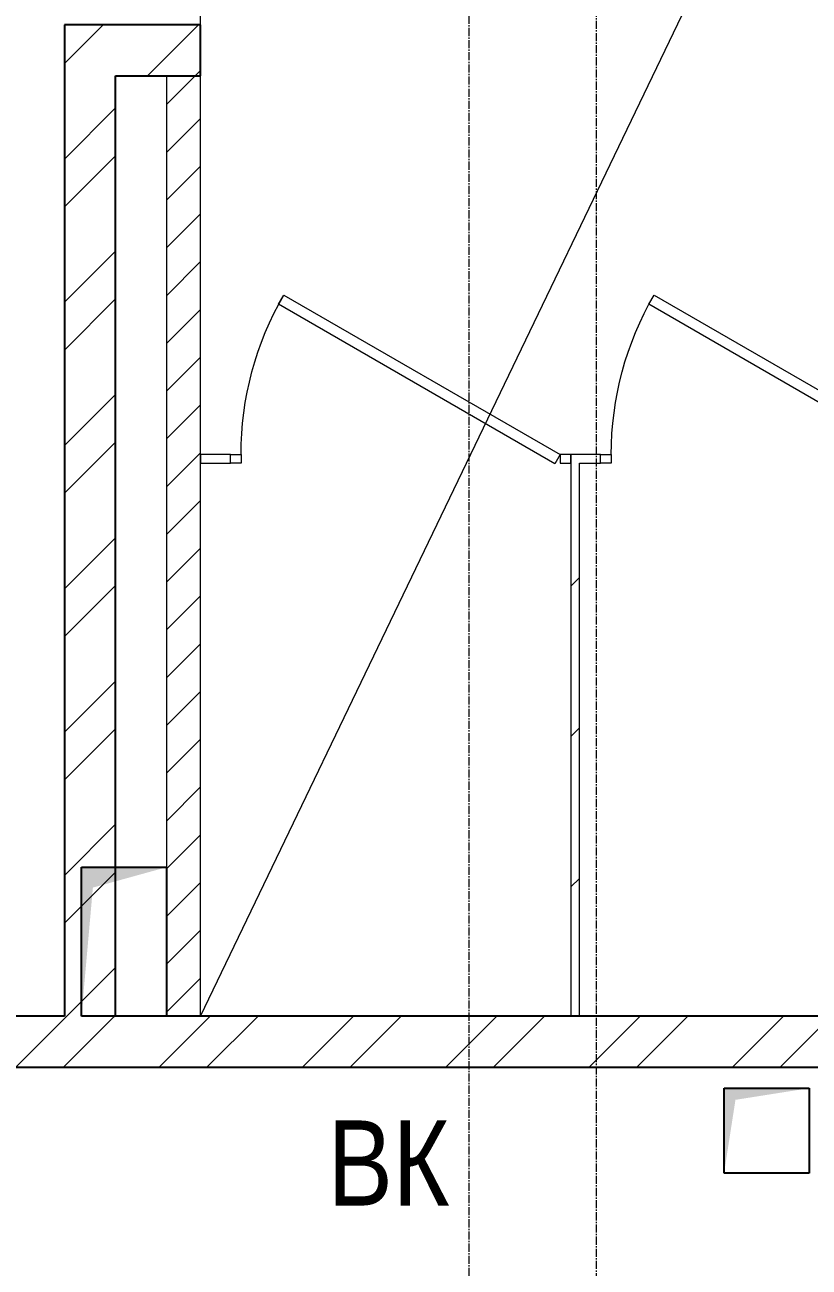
# Model space of a CAD drawing. Header units: millimetres. Extents: x -7155 to 483283, y -227682 to 148426.
# Drawn here: x 16957 to 18800, y 55530 to 58450 of the extents above; entities that cross this region are included whole.
import ezdxf

# ---------------------------------------------------------------- set-up
doc = ezdxf.new("R2010")
doc.units = ezdxf.units.MM
doc.linetypes.add('CENTER2', pattern=[28.575, 19.05, -3.175, 3.175, -3.175])
doc.layers.add('АР_Оси_РД_100', color=7, linetype='Continuous', lineweight=0, true_color=0x525252)
doc.layers.add('РД_Оси_100', color=7, linetype='Continuous', lineweight=0, true_color=0x525252)
for name, color, linetype, lineweight in [('АР_Стены ГКЛ', 1, 'Continuous', 15), ('АР_Стены кирпич', 32, 'Continuous', 25), ('АР_Стены ПЕНОблок', 52, 'Continuous', 20), ('АР_Штриховка', 8, 'Continuous', 0), ('ВК_Шахты', 5, 'Continuous', 9), ('Двери кабины', 252, 'Continuous', 0), ('РД_Разуклонка к трапам', 124, 'Continuous', 0)]:
    doc.layers.add(name, color=color, linetype=linetype, lineweight=lineweight)
doc.styles.add('style1', font='ARIALN.TTF')

# ---------------------------------------------------------------- blocks, each defined once
blk = doc.blocks.new('СОШ_2200_АР_ОСИ_М100_28.05.24')
at = {"layer": 'АР_Оси_РД_100', "linetype": 'CENTER2'}
for points in [[(17850, 139938.679), (18000, 139538.679), (18000, -6194.092)], [(18300, -6196.31), (18300, 139538.679), (18450, 139938.679)]]:
    blk.add_lwpolyline(points, dxfattribs=at)

msp = doc.modelspace()

# ---------------------------------------------------------------- hatches: boundary and pattern name
at = {"layer": 'АР_Штриховка', "linetype": 'Continuous', "lineweight": 0, "true_color": 0x000000}
h = msp.add_hatch(dxfattribs=at)
h.set_pattern_fill('ANSI32', color=18, scale=25, style=0)
h.paths.add_polyline_path([(17050, 58450), (17170, 58330), (17370, 58330), (17370, 58450)], flags=0)
h = msp.add_hatch(dxfattribs=at)
h.set_pattern_fill('ANSI32', color=18, scale=25, angle=1.3e-14, style=0)
h.paths.add_polyline_path([(17050, 56120), (17130, 56090), (17170, 56120), (17170, 58330), (17050, 58450)], flags=0)
at = {"layer": 'АР_Штриховка', "linetype": 'Continuous', "lineweight": 0, "ltscale": 0.5, "true_color": 0x000000}
h = msp.add_hatch(dxfattribs=at)
h.set_pattern_fill('ANSI31', color=18, scale=25, angle=1.3e-14, style=0)
h.paths.add_polyline_path([(17290, 56120), (17370, 56120), (17370, 57440), (17290, 57440)], flags=0)
h.paths.add_polyline_path([(17290, 57440), (17370, 57440), (17370, 58330), (17290, 58330)], flags=0)
at = {"layer": 'АР_Штриховка', "linetype": 'Continuous', "lineweight": 0, "true_color": 0x000000}
h = msp.add_hatch(dxfattribs=at)
h.set_pattern_fill('_U', color=18, scale=250, angle=45, style=0, pattern_type=0)
h.set_pattern_definition([(45, (7e-12, -3e-11), (-176.7767, 176.7767), [])])
h.paths.add_polyline_path([(18240, 56120), (18260, 56120), (18260, 57420), (18240, 57440)], flags=0)
h = msp.add_hatch(dxfattribs=at)
h.set_pattern_fill('ANSI32', color=18, scale=25, style=0)
h.paths.add_polyline_path([(15490, 56120), (15460, 56040), (15490, 56000), (17170, 56000), (17130, 56090), (17050, 56120)], flags=0)
h.paths.add_polyline_path([(17170, 56120), (17130, 56090), (17170, 56000), (20000, 56000), (20000, 56120)], flags=0)

# ---------------------------------------------------------------- linework, layer by layer
at = {"color": 18, "linetype": 'Continuous', "true_color": 0x000000}
for p, q in [((17090, 56120, -133.9), (17090, 56470, -133.9)), ((17090, 56470, -133.9), (17290, 56470, -133.9)), ((17290, 56470, -133.9), (17290, 56120, -133.9)), ((17290, 56120, -133.9), (17090, 56120, -133.9)), ((18600, 55750.6), (18600, 55950.6)), ((18600, 55950.6), (18800, 55950.6)), ((18800, 55950.6), (18800, 55750.6)), ((18800, 55750.6), (18600, 55750.6))]:
    msp.add_line(p, q, dxfattribs=at)
for points in [[(17090, 56120, -133.9), (17090, 56470, -133.9), (17116.9, 56422.2, -133.9), (17290, 56470, -133.9)], [(18600, 55750.6), (18600, 55950.6), (18626.9, 55923.3), (18800, 55950.6)]]:
    msp.add_solid(points, dxfattribs=at)
at = {"layer": 'АР_Стены ГКЛ', "color": 18, "linetype": 'Continuous', "lineweight": 15, "true_color": 0x000000}
for p, q in [((17440, 57440), (17370, 57440)), ((17370, 57440), (17370, 57420)), ((17440, 57420), (17440, 57440)), ((18240, 57440), (18240, 56120)), ((18310, 57440), (18240, 57440)), ((18310, 57420), (18310, 57440)), ((17370, 57420), (17440, 57420)), ((18260, 56120), (18260, 57420)), ((18260, 57420), (18310, 57420)), ((18240, 56120), (18260, 56120))]:
    msp.add_line(p, q, dxfattribs=at)
at = {"layer": 'АР_Стены кирпич', "color": 18, "linetype": 'Continuous', "lineweight": 25, "true_color": 0x000000}
for p, q in [((17370, 58450), (17050, 58450)), ((17050, 58450), (17050, 56120)), ((17370, 58330), (17370, 58450)), ((17170, 58330), (17370, 58330)), ((17170, 56120), (17170, 58330)), ((17050, 56120), (15490, 56120)), ((20000, 56120), (17170, 56120)), ((15490, 56000), (17170, 56000)), ((17170, 56000), (20000, 56000))]:
    msp.add_line(p, q, dxfattribs=at)
at = {"layer": 'АР_Стены ПЕНОблок', "color": 18, "linetype": 'Continuous', "lineweight": 20, "true_color": 0x000000}
for p, q in [((17370, 58330), (17290, 58330)), ((17290, 58330), (17290, 57440)), ((17370, 57440), (17370, 58330)), ((17290, 57440), (17290, 56120)), ((17370, 56120), (17370, 57440)), ((17290, 56120), (17370, 56120))]:
    msp.add_line(p, q, dxfattribs=at)
at = {"layer": 'Двери кабины', "color": 18, "linetype": 'Continuous', "lineweight": 0, "true_color": 0x000000}
for points in [[(18215, 57440), (18202.5, 57418.3), (17553, 57793.3), (17565.5, 57815)], [(19085, 57440), (19072.5, 57418.3), (18423, 57793.3), (18435.5, 57815)], [(17465, 57420), (17440, 57420), (17440, 57440), (17465, 57440)], [(18215, 57420), (18240, 57420), (18240, 57440), (18215, 57440)], [(18335, 57420), (18310, 57420), (18310, 57440), (18335, 57440)]]:
    msp.add_lwpolyline(points, close=True, dxfattribs=at)
at = {"layer": 'Двери кабины', "color": 18, "linetype": 'Continuous', "lineweight": 0, "true_color": 0x000000, "extrusion": (0, 0, -1)}
for centre in [(-18215, 57440), (-19085, 57440)]:
    msp.add_arc(centre, 750, 0, 30, dxfattribs=at)
at = {"layer": 'РД_Разуклонка к трапам', "color": 18, "ltscale": 2, "true_color": 0x000000}
for p, q in [((17370, 58450), (17370, 59550)), ((17370, 56120), (18750, 58990.9))]:
    msp.add_line(p, q, dxfattribs=at)

# ---------------------------------------------------------------- block references
at = {"layer": 'РД_Оси_100'}
msp.add_blockref('СОШ_2200_АР_ОСИ_М100_28.05.24', (0, 0), dxfattribs=at)

# ---------------------------------------------------------------- texts
at = {"layer": 'ВК_Шахты', "color": 18, "lineweight": 50, "true_color": 0x000000, "style": 'style1'}
msp.add_text('ВК', height=200, dxfattribs=at).set_placement((17668.8, 55674.8))

doc.saveas('drawing.dxf')
